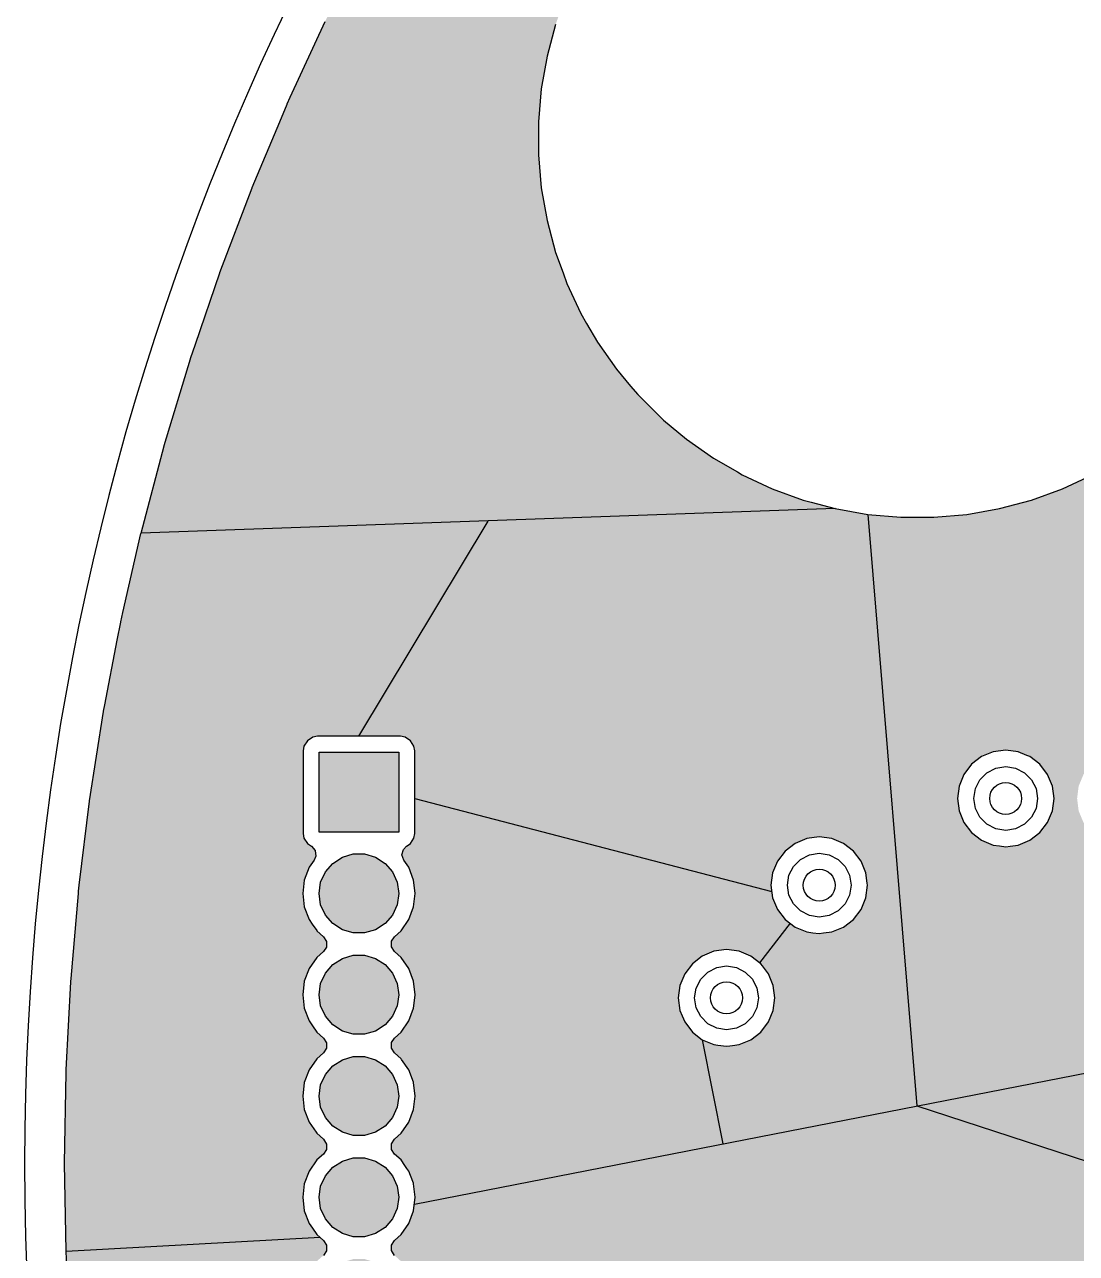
# Model space of a CAD drawing. Header units: millimetres. Extents: x -3894 to -3474, y -291 to 6.
# Drawn here: x -3669.73 to -3656.55, y -87.37 to -71.96 of the extents above; entities that cross this region are included whole.
import ezdxf

# ---------------------------------------------------------------- set-up
doc = ezdxf.new("R2010")
doc.units = ezdxf.units.MM
doc.layers.add('BLACK', color=7, linetype='Continuous')

msp = doc.modelspace()

# ---------------------------------------------------------------- hatches: boundary and pattern name
h = msp.add_hatch(color=256)
h.dxf.hatch_style = 1
h.paths.add_polyline_path([(-3650.034, -56.263), (-3650.038, -56.264), (-3651.06, -56.757), (-3651.064, -56.759), (-3652.069, -57.286), (-3652.073, -57.288), (-3653.059, -57.85), (-3653.063, -57.852), (-3654.029, -58.448), (-3654.032, -58.45), (-3654.219, -58.574), (-3654.977, -59.078), (-3654.981, -59.081), (-3655.904, -59.742), (-3655.907, -59.744), (-3656.806, -60.436), (-3656.81, -60.439), (-3657.685, -61.162), (-3657.688, -61.165), (-3658.266, -61.676), (-3658.537, -61.917), (-3658.541, -61.92), (-3659.364, -62.702), (-3659.367, -62.704), (-3660.162, -63.514), (-3660.165, -63.517), (-3660.529, -63.913), (-3660.932, -64.353), (-3660.935, -64.357), (-3661.625, -65.163), (-3661.673, -65.219), (-3661.676, -65.222), (-3662.383, -66.11), (-3662.386, -66.113), (-3662.795, -66.663), (-3663.062, -67.024), (-3663.065, -67.028), (-3663.71, -67.962), (-3663.712, -67.965), (-3663.839, -68.163), (-3663.951, -68.338), (-3664.165, -68.672), (-3664.324, -68.921), (-3664.326, -68.924), (-3664.905, -69.901), (-3664.907, -69.904), (-3665.452, -70.9), (-3665.454, -70.904), (-3665.964, -71.918), (-3665.966, -71.922), (-3666.402, -72.87), (-3666.44, -72.953), (-3666.442, -72.956), (-3666.535, -73.179), (-3666.881, -74.003), (-3666.882, -74.007), (-3667.285, -75.068), (-3667.286, -75.072), (-3667.591, -75.967), (-3667.652, -76.147), (-3667.653, -76.151), (-3667.982, -77.237), (-3667.983, -77.241), (-3668.273, -78.338), (-3659.571, -78.029), (-3659.873, -77.948), (-3659.971, -77.922), (-3660.361, -77.78), (-3660.737, -77.604), (-3660.798, -77.569), (-3661.096, -77.397), (-3661.436, -77.159), (-3661.724, -76.918), (-3661.754, -76.892), (-3662.047, -76.599), (-3662.137, -76.492), (-3662.314, -76.281), (-3662.552, -75.942), (-3662.687, -75.708), (-3662.759, -75.582), (-3662.935, -75.206), (-3662.983, -75.072), (-3663.076, -74.816), (-3663.076, -74.816), (-3663.184, -74.416), (-3663.256, -74.007), (-3663.256, -74.007), (-3663.292, -73.594), (-3663.292, -73.179), (-3663.256, -72.766), (-3663.256, -72.766), (-3663.184, -72.357), (-3663.076, -71.957), (-3662.935, -71.567), (-3662.759, -71.191), (-3662.552, -70.832), (-3662.314, -70.492), (-3662.047, -70.174), (-3661.754, -69.881), (-3661.436, -69.614), (-3661.096, -69.376), (-3660.737, -69.169), (-3660.361, -68.994), (-3659.971, -68.852), (-3659.571, -68.744), (-3659.162, -68.672), (-3659.162, -68.672), (-3658.749, -68.636), (-3658.749, -68.636), (-3658.334, -68.636), (-3658.334, -68.636), (-3657.921, -68.672), (-3657.512, -68.744), (-3657.512, -68.744), (-3657.512, -68.744), (-3657.47, -68.756), (-3657.112, -68.852), (-3656.722, -68.994), (-3656.346, -69.169), (-3656.231, -69.235), (-3655.987, -69.376), (-3655.647, -69.614), (-3655.329, -69.881), (-3655.247, -69.963), (-3655.036, -70.174), (-3654.769, -70.492), (-3654.531, -70.832), (-3654.353, -71.141), (-3654.324, -71.191), (-3654.274, -71.297), (-3644.625, -69.494)])
h = msp.add_hatch(color=256)
h.dxf.hatch_style = 1
h.paths.add_polyline_path([(-3655.329, -76.892), (-3655.647, -77.159), (-3655.987, -77.397), (-3656.346, -77.604), (-3656.722, -77.78), (-3657.112, -77.922), (-3657.512, -78.029), (-3657.921, -78.101), (-3658.334, -78.137), (-3658.749, -78.137), (-3659.162, -78.101), (-3658.548, -85.518), (-3652.249, -84.287), (-3650.832, -80.914)])
h.paths.add_polyline_path([(-3655.777, -81.078), (-3655.777, -81.078), (-3655.668, -81.124), (-3655.631, -81.139), (-3655.547, -81.203), (-3655.505, -81.235), (-3655.409, -81.361), (-3655.349, -81.507), (-3655.328, -81.663), (-3655.349, -81.82), (-3655.409, -81.966), (-3655.505, -82.092), (-3655.631, -82.188), (-3655.777, -82.248), (-3655.88, -82.262), (-3655.934, -82.269), (-3656.012, -82.259), (-3656.091, -82.248), (-3656.237, -82.188), (-3656.362, -82.092), (-3656.458, -81.966), (-3656.519, -81.82), (-3656.519, -81.82), (-3656.539, -81.663), (-3656.519, -81.507), (-3656.519, -81.507), (-3656.458, -81.361), (-3656.362, -81.235), (-3656.237, -81.139), (-3656.091, -81.078), (-3656.091, -81.078), (-3655.934, -81.058)], flags=16)
h.paths.add_polyline_path([(-3655.81, -81.283), (-3655.699, -81.34), (-3655.61, -81.428), (-3655.553, -81.54), (-3655.534, -81.663), (-3655.553, -81.787), (-3655.61, -81.898), (-3655.699, -81.987), (-3655.81, -82.044), (-3655.934, -82.063), (-3656.057, -82.044), (-3656.169, -81.987), (-3656.257, -81.898), (-3656.314, -81.787), (-3656.334, -81.663), (-3656.314, -81.54), (-3656.257, -81.428), (-3656.169, -81.34), (-3656.057, -81.283), (-3655.934, -81.263)], flags=0)
h.paths.add_polyline_path([(-3655.734, -81.663, -1), (-3656.134, -81.663, -1)], flags=0)
h.paths.add_polyline_path([(-3657.005, -81.235), (-3656.909, -81.361), (-3656.849, -81.507), (-3656.828, -81.663), (-3656.849, -81.82), (-3656.909, -81.966), (-3657.005, -82.092), (-3657.131, -82.188), (-3657.277, -82.248), (-3657.38, -82.262), (-3657.434, -82.269), (-3657.512, -82.259), (-3657.591, -82.248), (-3657.737, -82.188), (-3657.862, -82.092), (-3657.958, -81.966), (-3658.019, -81.82), (-3658.019, -81.82), (-3658.039, -81.663), (-3658.019, -81.507), (-3658.019, -81.507), (-3657.958, -81.361), (-3657.862, -81.235), (-3657.737, -81.139), (-3657.591, -81.078), (-3657.591, -81.078), (-3657.434, -81.058), (-3657.277, -81.078), (-3657.277, -81.078), (-3657.168, -81.124), (-3657.131, -81.139)], flags=16)
h.paths.add_polyline_path([(-3657.199, -81.34), (-3657.11, -81.428), (-3657.053, -81.54), (-3657.034, -81.663), (-3657.053, -81.787), (-3657.11, -81.898), (-3657.199, -81.987), (-3657.31, -82.044), (-3657.434, -82.063), (-3657.557, -82.044), (-3657.669, -81.987), (-3657.757, -81.898), (-3657.814, -81.787), (-3657.834, -81.663), (-3657.814, -81.54), (-3657.757, -81.428), (-3657.669, -81.34), (-3657.557, -81.283), (-3657.434, -81.263), (-3657.31, -81.283)], flags=0)
h.paths.add_polyline_path([(-3657.234, -81.663, -1), (-3657.634, -81.663, -1)], flags=0)
h.paths.add_polyline_path([(-3653.899, -82.226), (-3653.753, -82.166), (-3653.753, -82.166), (-3653.596, -82.145), (-3653.44, -82.166), (-3653.44, -82.166), (-3653.293, -82.226), (-3653.168, -82.323), (-3653.072, -82.448), (-3653.011, -82.594), (-3653.011, -82.594), (-3652.994, -82.727), (-3652.991, -82.751), (-3653.011, -82.908), (-3653.072, -83.054), (-3653.168, -83.179), (-3653.293, -83.275), (-3653.44, -83.336), (-3653.541, -83.349), (-3653.596, -83.357), (-3653.675, -83.346), (-3653.753, -83.336), (-3653.899, -83.275), (-3654.025, -83.179), (-3654.121, -83.054), (-3654.181, -82.908), (-3654.181, -82.908), (-3654.202, -82.751), (-3654.181, -82.594), (-3654.181, -82.594), (-3654.121, -82.448), (-3654.025, -82.323)], flags=16)
h.paths.add_polyline_path([(-3653.831, -82.427), (-3653.72, -82.37), (-3653.596, -82.351), (-3653.473, -82.37), (-3653.361, -82.427), (-3653.273, -82.516), (-3653.216, -82.627), (-3653.196, -82.751), (-3653.216, -82.874), (-3653.273, -82.986), (-3653.361, -83.074), (-3653.473, -83.131), (-3653.596, -83.151), (-3653.72, -83.131), (-3653.831, -83.074), (-3653.92, -82.986), (-3653.977, -82.874), (-3653.996, -82.751), (-3653.977, -82.627), (-3653.92, -82.516)], flags=0)
h.paths.add_polyline_path([(-3653.396, -82.751, -1), (-3653.796, -82.751, -1)], flags=0)
h = msp.add_hatch(color=256)
h.dxf.hatch_style = 1
h.paths.add_polyline_path([(-3659.162, -78.101), (-3659.571, -78.029), (-3663.922, -78.184), (-3665.542, -80.884), (-3665.022, -80.884), (-3665.022, -80.884), (-3664.964, -80.896), (-3664.964, -80.896), (-3664.897, -80.94), (-3664.853, -81.006), (-3664.841, -81.065), (-3664.841, -81.065), (-3664.841, -81.663), (-3660.367, -82.829), (-3660.377, -82.751), (-3660.356, -82.594), (-3660.356, -82.594), (-3660.296, -82.448), (-3660.2, -82.323), (-3660.074, -82.226), (-3659.928, -82.166), (-3659.928, -82.166), (-3659.771, -82.145), (-3659.615, -82.166), (-3659.615, -82.166), (-3659.468, -82.226), (-3659.343, -82.323), (-3659.247, -82.448), (-3659.186, -82.594), (-3659.186, -82.594), (-3659.169, -82.727), (-3659.166, -82.751), (-3659.186, -82.908), (-3659.247, -83.054), (-3659.343, -83.179), (-3659.468, -83.275), (-3659.615, -83.336), (-3659.716, -83.349), (-3659.771, -83.357), (-3659.85, -83.346), (-3659.928, -83.336), (-3660.074, -83.275), (-3660.137, -83.227), (-3660.519, -83.725), (-3660.505, -83.735), (-3660.484, -83.763), (-3660.409, -83.861), (-3660.349, -84.007), (-3660.328, -84.163), (-3660.349, -84.32), (-3660.409, -84.466), (-3660.505, -84.592), (-3660.631, -84.688), (-3660.777, -84.748), (-3660.86, -84.759), (-3660.891, -84.763), (-3660.934, -84.769), (-3661.041, -84.755), (-3661.091, -84.748), (-3661.237, -84.688), (-3660.981, -85.993), (-3658.548, -85.518)])
h = msp.add_hatch(color=256)
h.dxf.hatch_style = 1
h.paths.add_polyline_path([(-3663.922, -78.184), (-3668.273, -78.338), (-3668.274, -78.342), (-3668.5, -79.33), (-3668.527, -79.449), (-3668.528, -79.453), (-3668.571, -79.679), (-3668.727, -80.489), (-3668.742, -80.568), (-3668.743, -80.572), (-3668.918, -81.693), (-3668.919, -81.697), (-3669.047, -82.751), (-3669.056, -82.824), (-3669.056, -82.828), (-3669.058, -82.854), (-3669.151, -83.92), (-3669.154, -83.959), (-3669.154, -83.963), (-3669.211, -85.066), (-3669.213, -85.097), (-3669.213, -85.101), (-3669.233, -86.236), (-3669.233, -86.24), (-3669.214, -87.344), (-3666.028, -87.169), (-3666.07, -87.132), (-3666.124, -87.053), (-3666.167, -86.992), (-3666.227, -86.833), (-3666.247, -86.664), (-3666.227, -86.496), (-3666.167, -86.336), (-3666.07, -86.196), (-3665.986, -86.122), (-3665.95, -86.066), (-3665.949, -85.996), (-3665.986, -85.937), (-3666.07, -85.862), (-3666.08, -85.848), (-3666.138, -85.763), (-3666.167, -85.722), (-3666.227, -85.563), (-3666.247, -85.394), (-3666.227, -85.226), (-3666.167, -85.066), (-3666.07, -84.926), (-3665.986, -84.852), (-3665.95, -84.796), (-3665.949, -84.726), (-3665.986, -84.667), (-3666.07, -84.592), (-3666.123, -84.515), (-3666.167, -84.452), (-3666.227, -84.293), (-3666.247, -84.124), (-3666.227, -83.956), (-3666.167, -83.796), (-3666.07, -83.656), (-3665.986, -83.582), (-3665.95, -83.526), (-3665.949, -83.456), (-3665.986, -83.397), (-3666.07, -83.322), (-3666.128, -83.239), (-3666.167, -83.182), (-3666.227, -83.023), (-3666.247, -82.854), (-3666.227, -82.686), (-3666.167, -82.526), (-3666.104, -82.435), (-3666.083, -82.385), (-3666.092, -82.316), (-3666.137, -82.262), (-3666.186, -82.229), (-3666.231, -82.163), (-3666.242, -82.104), (-3666.242, -81.065), (-3666.231, -81.006), (-3666.186, -80.94), (-3666.12, -80.896), (-3666.062, -80.884), (-3666.062, -80.884), (-3665.542, -80.884)])
h = msp.add_hatch(color=256)
h.dxf.hatch_style = 1
h.paths.add_polyline_path([(-3665.042, -81.084), (-3666.042, -81.084), (-3666.042, -82.084), (-3665.042, -82.084)])
h.paths.add_polyline_path([(-3665.121, -82.584), (-3665.214, -82.477), (-3665.334, -82.4), (-3665.471, -82.359), (-3665.613, -82.359), (-3665.749, -82.4), (-3665.869, -82.477), (-3665.962, -82.584), (-3666.022, -82.714), (-3666.042, -82.854), (-3666.022, -82.995), (-3665.962, -83.125), (-3665.869, -83.232), (-3665.749, -83.309), (-3665.613, -83.349), (-3665.471, -83.349), (-3665.334, -83.309), (-3665.214, -83.232), (-3665.121, -83.125), (-3665.062, -82.995), (-3665.042, -82.854), (-3665.062, -82.714)])
h.paths.add_polyline_path([(-3665.062, -84.265), (-3665.042, -84.124), (-3665.062, -83.984), (-3665.121, -83.854), (-3665.214, -83.747), (-3665.334, -83.67), (-3665.471, -83.629), (-3665.613, -83.629), (-3665.749, -83.67), (-3665.869, -83.747), (-3665.962, -83.854), (-3666.022, -83.984), (-3666.042, -84.124), (-3666.022, -84.265), (-3665.962, -84.395), (-3665.869, -84.502), (-3665.749, -84.579), (-3665.613, -84.619), (-3665.471, -84.619), (-3665.334, -84.579), (-3665.214, -84.502), (-3665.121, -84.395)])
h.paths.add_polyline_path([(-3665.062, -85.254), (-3665.121, -85.124), (-3665.214, -85.017), (-3665.334, -84.94), (-3665.471, -84.899), (-3665.613, -84.899), (-3665.749, -84.94), (-3665.869, -85.017), (-3665.962, -85.124), (-3666.022, -85.254), (-3666.042, -85.394), (-3666.022, -85.535), (-3665.962, -85.665), (-3665.869, -85.772), (-3665.749, -85.849), (-3665.613, -85.889), (-3665.471, -85.889), (-3665.334, -85.849), (-3665.214, -85.772), (-3665.121, -85.665), (-3665.062, -85.535), (-3665.042, -85.394)])
h.paths.add_polyline_path([(-3665.042, -86.664), (-3665.062, -86.524), (-3665.121, -86.394), (-3665.214, -86.287), (-3665.334, -86.21), (-3665.471, -86.169), (-3665.613, -86.169), (-3665.749, -86.21), (-3665.869, -86.287), (-3665.962, -86.394), (-3666.022, -86.524), (-3666.042, -86.664), (-3666.022, -86.805), (-3665.962, -86.935), (-3665.869, -87.042), (-3665.749, -87.119), (-3665.613, -87.159), (-3665.471, -87.159), (-3665.334, -87.119), (-3665.214, -87.042), (-3665.121, -86.935), (-3665.062, -86.805)])
h.paths.add_polyline_path([(-3665.121, -87.664), (-3665.214, -87.557), (-3665.334, -87.48), (-3665.471, -87.439), (-3665.613, -87.439), (-3665.749, -87.48), (-3665.869, -87.557), (-3665.962, -87.664), (-3666.022, -87.794), (-3666.042, -87.934), (-3666.022, -88.075), (-3665.962, -88.205), (-3665.869, -88.312), (-3665.749, -88.389), (-3665.613, -88.429), (-3665.471, -88.429), (-3665.334, -88.389), (-3665.214, -88.312), (-3665.121, -88.205), (-3665.062, -88.075), (-3665.042, -87.934), (-3665.062, -87.794)])
h.paths.add_polyline_path([(-3665.062, -89.064), (-3665.121, -88.934), (-3665.214, -88.827), (-3665.334, -88.75), (-3665.471, -88.709), (-3665.613, -88.709), (-3665.749, -88.75), (-3665.869, -88.827), (-3665.962, -88.934), (-3666.022, -89.064), (-3666.042, -89.204), (-3666.022, -89.345), (-3665.962, -89.475), (-3665.869, -89.582), (-3665.749, -89.659), (-3665.613, -89.699), (-3665.471, -89.699), (-3665.334, -89.659), (-3665.214, -89.582), (-3665.121, -89.475), (-3665.062, -89.345), (-3665.042, -89.204)])
h.paths.add_polyline_path([(-3665.121, -90.204), (-3665.214, -90.097), (-3665.334, -90.02), (-3665.471, -89.979), (-3665.613, -89.979), (-3665.749, -90.02), (-3665.869, -90.097), (-3665.962, -90.204), (-3666.022, -90.334), (-3666.042, -90.474), (-3666.022, -90.615), (-3665.962, -90.745), (-3665.869, -90.852), (-3665.749, -90.929), (-3665.613, -90.969), (-3665.471, -90.969), (-3665.334, -90.929), (-3665.214, -90.852), (-3665.121, -90.745), (-3665.062, -90.615), (-3665.042, -90.474), (-3665.062, -90.334)])
h.paths.add_polyline_path([(-3665.062, -91.604), (-3665.121, -91.474), (-3665.214, -91.367), (-3665.334, -91.29), (-3665.471, -91.249), (-3665.613, -91.249), (-3665.749, -91.29), (-3665.869, -91.367), (-3665.962, -91.474), (-3666.022, -91.604), (-3666.042, -91.744), (-3666.022, -91.885), (-3665.962, -92.015), (-3665.869, -92.122), (-3665.749, -92.199), (-3665.613, -92.239), (-3665.471, -92.239), (-3665.334, -92.199), (-3665.214, -92.122), (-3665.121, -92.015), (-3665.062, -91.885), (-3665.042, -91.744)])
h.paths.add_polyline_path([(-3665.214, -92.637), (-3665.334, -92.56), (-3665.471, -92.519), (-3665.613, -92.519), (-3665.749, -92.56), (-3665.869, -92.637), (-3665.962, -92.744), (-3666.022, -92.874), (-3666.042, -93.014), (-3666.022, -93.155), (-3665.962, -93.285), (-3665.869, -93.392), (-3665.749, -93.469), (-3665.613, -93.509), (-3665.471, -93.509), (-3665.334, -93.469), (-3665.214, -93.392), (-3665.121, -93.285), (-3665.062, -93.155), (-3665.042, -93.014), (-3665.062, -92.874), (-3665.121, -92.744)])
h = msp.add_hatch(color=256)
h.dxf.hatch_style = 1
h.paths.add_polyline_path([(-3660.934, -83.558), (-3660.777, -83.578), (-3660.777, -83.578), (-3660.631, -83.639), (-3660.519, -83.725), (-3660.137, -83.227), (-3660.2, -83.179), (-3660.296, -83.054), (-3660.356, -82.908), (-3660.356, -82.908), (-3660.367, -82.829), (-3664.841, -81.663), (-3664.841, -82.104), (-3664.841, -82.104), (-3664.853, -82.163), (-3664.897, -82.229), (-3664.926, -82.248), (-3664.947, -82.262), (-3664.984, -82.301), (-3665.002, -82.369), (-3664.98, -82.435), (-3664.917, -82.526), (-3664.857, -82.686), (-3664.849, -82.751), (-3664.836, -82.854), (-3664.857, -83.023), (-3664.917, -83.182), (-3665.014, -83.322), (-3665.097, -83.397), (-3665.134, -83.453), (-3665.135, -83.523), (-3665.097, -83.582), (-3665.014, -83.656), (-3664.917, -83.796), (-3664.857, -83.956), (-3664.836, -84.124), (-3664.841, -84.163), (-3664.857, -84.293), (-3664.917, -84.452), (-3665.014, -84.592), (-3665.097, -84.667), (-3665.134, -84.723), (-3665.135, -84.793), (-3665.097, -84.852), (-3665.014, -84.926), (-3665.007, -84.936), (-3664.917, -85.066), (-3664.859, -85.219), (-3664.857, -85.226), (-3664.836, -85.394), (-3664.857, -85.563), (-3664.917, -85.722), (-3665.014, -85.862), (-3665.097, -85.937), (-3665.134, -85.993), (-3665.135, -86.063), (-3665.097, -86.122), (-3665.014, -86.196), (-3664.967, -86.264), (-3664.94, -86.304), (-3664.917, -86.336), (-3664.896, -86.392), (-3664.859, -86.489), (-3664.857, -86.496), (-3664.836, -86.664), (-3664.846, -86.749), (-3660.981, -85.993), (-3661.237, -84.688), (-3661.362, -84.592), (-3661.458, -84.466), (-3661.491, -84.387), (-3661.519, -84.32), (-3661.519, -84.32), (-3661.539, -84.163), (-3661.519, -84.007), (-3661.519, -84.007), (-3661.458, -83.861), (-3661.362, -83.735), (-3661.237, -83.639), (-3661.091, -83.578), (-3661.091, -83.578)])
h = msp.add_hatch(color=256)
h.dxf.hatch_style = 1
h.paths.add_polyline_path([(-3649.512, -87.335), (-3649.387, -87.239), (-3649.241, -87.178), (-3649.241, -87.178), (-3649.084, -87.158), (-3648.927, -87.178), (-3648.927, -87.178), (-3648.859, -87.207), (-3648.781, -87.239), (-3648.655, -87.335), (-3648.559, -87.461), (-3648.499, -87.607), (-3648.494, -87.639), (-3648.484, -87.721), (-3648.472, -87.76), (-3648.424, -87.811), (-3648.356, -87.828), (-3648.29, -87.806), (-3648.246, -87.752), (-3648.208, -87.661), (-3648.112, -87.535), (-3647.987, -87.439), (-3647.841, -87.378), (-3647.841, -87.378), (-3647.684, -87.358), (-3647.527, -87.378), (-3647.52, -87.38), (-3647.484, -87.384), (-3647.417, -87.362), (-3647.373, -87.308), (-3647.316, -87.169), (-3647.22, -87.043), (-3647.094, -86.947), (-3646.948, -86.887), (-3646.948, -86.887), (-3646.791, -86.866), (-3646.635, -86.887), (-3646.582, -86.908), (-3646.574, -86.911), (-3646.504, -86.914), (-3646.444, -86.878), (-3646.413, -86.816), (-3646.42, -86.746), (-3646.422, -86.743), (-3646.442, -86.694), (-3646.442, -86.694), (-3646.442, -86.694), (-3646.462, -86.537), (-3646.442, -86.381), (-3646.407, -86.296), (-3646.402, -86.282), (-3646.403, -86.212), (-3646.441, -86.154), (-3646.505, -86.125), (-3646.649, -86.106), (-3646.795, -86.046), (-3646.92, -85.95), (-3646.943, -85.92), (-3646.974, -85.892), (-3647.041, -85.872), (-3651.172, -85.872), (-3651.261, -85.848), (-3651.28, -85.837), (-3651.341, -85.802), (-3651.743, -85.4), (-3651.778, -85.375), (-3651.847, -85.364), (-3651.884, -85.369), (-3652.041, -85.348), (-3652.187, -85.288), (-3652.312, -85.192), (-3652.408, -85.066), (-3652.469, -84.92), (-3652.469, -84.92), (-3652.489, -84.763), (-3652.469, -84.607), (-3652.469, -84.607), (-3652.408, -84.461), (-3652.312, -84.335), (-3652.249, -84.287), (-3658.548, -85.518), (-3653.349, -87.215), (-3653.338, -87.137), (-3653.338, -87.137), (-3653.278, -86.991), (-3653.182, -86.865), (-3653.056, -86.769), (-3652.91, -86.709), (-3652.91, -86.709), (-3652.753, -86.688), (-3652.597, -86.709), (-3652.597, -86.709), (-3652.451, -86.769), (-3652.325, -86.865), (-3652.229, -86.991), (-3652.168, -87.137), (-3652.151, -87.266), (-3652.148, -87.294), (-3652.168, -87.45), (-3652.229, -87.597), (-3652.325, -87.722), (-3652.451, -87.818), (-3652.597, -87.879), (-3652.694, -87.892), (-3652.753, -87.899), (-3652.832, -87.889), (-3652.91, -87.879), (-3653.056, -87.818), (-3653.182, -87.722), (-3653.278, -87.597), (-3653.303, -87.537), (-3653.338, -87.45), (-3653.338, -87.45), (-3653.359, -87.294), (-3653.349, -87.215), (-3655.959, -92.133), (-3647.894, -89.922), (-3647.872, -89.757), (-3647.873, -89.757), (-3647.865, -89.716), (-3647.887, -89.65), (-3647.942, -89.606), (-3648.053, -89.56), (-3648.179, -89.464), (-3648.275, -89.338), (-3648.28, -89.325), (-3648.335, -89.192), (-3648.335, -89.192), (-3648.356, -89.035), (-3648.335, -88.879), (-3648.335, -88.879), (-3648.275, -88.733), (-3648.225, -88.667), (-3648.179, -88.607), (-3648.131, -88.571), (-3648.097, -88.53), (-3648.083, -88.462), (-3648.108, -88.397), (-3648.208, -88.266), (-3648.269, -88.12), (-3648.269, -88.12), (-3648.271, -88.103), (-3648.277, -88.061), (-3648.284, -88.006), (-3648.296, -87.967), (-3648.343, -87.916), (-3648.411, -87.898), (-3648.477, -87.92), (-3648.521, -87.975), (-3648.559, -88.066), (-3648.655, -88.192), (-3648.781, -88.288), (-3648.927, -88.348), (-3649.007, -88.359), (-3649.084, -88.369), (-3649.162, -88.359), (-3649.241, -88.348), (-3649.387, -88.288), (-3649.512, -88.192), (-3649.608, -88.066), (-3649.633, -88.007), (-3649.669, -87.92), (-3649.669, -87.92), (-3649.689, -87.763), (-3649.669, -87.607), (-3649.669, -87.607), (-3649.608, -87.461)])
h = msp.add_hatch(color=256)
h.dxf.hatch_style = 1
h.paths.add_polyline_path([(-3653.349, -87.215), (-3658.548, -85.518), (-3664.846, -86.749), (-3664.857, -86.833), (-3664.917, -86.992), (-3665.014, -87.132), (-3665.097, -87.207), (-3665.134, -87.263), (-3665.134, -87.294), (-3665.135, -87.333), (-3665.097, -87.392), (-3665.014, -87.466), (-3664.974, -87.524), (-3664.924, -87.597), (-3664.917, -87.606), (-3664.908, -87.63), (-3664.859, -87.759), (-3664.857, -87.766), (-3664.836, -87.934), (-3664.857, -88.103), (-3664.879, -88.163), (-3664.917, -88.262), (-3665.014, -88.402), (-3665.097, -88.477), (-3665.134, -88.533), (-3665.135, -88.603), (-3665.097, -88.662), (-3665.014, -88.736), (-3664.917, -88.876), (-3664.857, -89.036), (-3664.853, -89.063), (-3664.836, -89.204), (-3664.857, -89.373), (-3664.917, -89.532), (-3665.014, -89.672), (-3665.097, -89.747), (-3665.134, -89.803), (-3665.135, -89.873), (-3665.097, -89.932), (-3665.014, -90.006), (-3664.917, -90.146), (-3664.857, -90.306), (-3664.836, -90.474), (-3664.857, -90.643), (-3664.917, -90.802), (-3665.014, -90.942), (-3665.097, -91.017), (-3665.134, -91.073), (-3665.135, -91.143), (-3665.097, -91.202), (-3665.014, -91.276), (-3664.917, -91.416), (-3664.857, -91.576), (-3664.836, -91.744), (-3664.857, -91.913), (-3664.917, -92.072), (-3665.014, -92.212), (-3665.097, -92.287), (-3665.134, -92.343), (-3665.135, -92.413), (-3665.097, -92.472), (-3665.014, -92.546), (-3664.954, -92.633), (-3664.917, -92.686), (-3664.889, -92.76), (-3664.866, -92.82), (-3664.857, -92.846), (-3664.836, -93.014), (-3664.857, -93.183), (-3664.917, -93.342), (-3665.014, -93.482), (-3665.141, -93.595), (-3665.212, -93.632), (-3665.292, -93.674), (-3665.457, -93.715), (-3665.627, -93.715), (-3665.792, -93.674), (-3665.943, -93.595), (-3666.004, -93.541), (-3666.07, -93.482), (-3666.104, -93.433), (-3666.167, -93.342), (-3666.227, -93.183), (-3666.247, -93.014), (-3666.227, -92.846), (-3666.167, -92.686), (-3666.07, -92.546), (-3665.986, -92.472), (-3665.95, -92.416), (-3665.949, -92.346), (-3665.986, -92.287), (-3666.07, -92.212), (-3666.167, -92.072), (-3666.227, -91.913), (-3666.247, -91.744), (-3666.227, -91.576), (-3666.167, -91.416), (-3666.07, -91.276), (-3665.986, -91.202), (-3665.95, -91.146), (-3665.949, -91.076), (-3665.986, -91.017), (-3666.07, -90.942), (-3666.167, -90.802), (-3666.227, -90.643), (-3666.247, -90.474), (-3666.227, -90.306), (-3666.167, -90.146), (-3666.07, -90.006), (-3665.986, -89.932), (-3665.95, -89.876), (-3665.949, -89.806), (-3665.986, -89.747), (-3666.07, -89.672), (-3666.085, -89.65), (-3666.157, -89.547), (-3666.167, -89.532), (-3666.227, -89.373), (-3666.247, -89.204), (-3666.227, -89.036), (-3666.167, -88.876), (-3666.07, -88.736), (-3665.986, -88.662), (-3665.95, -88.606), (-3665.949, -88.536), (-3665.986, -88.477), (-3666.07, -88.402), (-3666.133, -88.311), (-3666.167, -88.262), (-3666.227, -88.103), (-3666.247, -87.934), (-3666.227, -87.766), (-3666.167, -87.606), (-3666.07, -87.466), (-3665.986, -87.392), (-3665.95, -87.336), (-3665.949, -87.266), (-3665.986, -87.207), (-3666.028, -87.169), (-3669.214, -87.344), (-3669.159, -88.442), (-3669.159, -88.446), (-3669.067, -89.543), (-3669.066, -89.547), (-3668.938, -90.639), (-3668.937, -90.643), (-3668.776, -91.705), (-3668.772, -91.731), (-3668.772, -91.735), (-3668.585, -92.739), (-3668.57, -92.816), (-3668.57, -92.82), (-3668.337, -93.871), (-3668.332, -93.894), (-3668.331, -93.898), (-3668.263, -94.163), (-3668.062, -94.949), (-3668.058, -94.964), (-3668.057, -94.968), (-3667.761, -95.98), (-3667.748, -96.024), (-3667.747, -96.028), (-3667.694, -96.189), (-3667.403, -97.072), (-3667.402, -97.076), (-3667.203, -97.62), (-3667.126, -97.828), (-3667.023, -98.109), (-3667.022, -98.113), (-3666.9, -98.413), (-3666.608, -99.136), (-3658.57, -97.051)])
h.paths.add_polyline_path([(-3659.154, -88.32), (-3659.154, -88.32), (-3659.174, -88.163), (-3659.154, -88.007), (-3659.154, -88.007), (-3659.093, -87.861), (-3658.997, -87.735), (-3658.872, -87.639), (-3658.726, -87.578), (-3658.726, -87.578), (-3658.569, -87.558), (-3658.412, -87.578), (-3658.412, -87.578), (-3658.286, -87.63), (-3658.266, -87.639), (-3658.14, -87.735), (-3658.044, -87.861), (-3657.984, -88.007), (-3657.969, -88.12), (-3657.963, -88.163), (-3657.984, -88.32), (-3658.044, -88.466), (-3658.14, -88.592), (-3658.266, -88.688), (-3658.412, -88.748), (-3658.504, -88.761), (-3658.569, -88.769), (-3658.673, -88.755), (-3658.726, -88.748), (-3658.872, -88.688), (-3658.997, -88.592), (-3659.093, -88.466)], flags=16)
h.paths.add_polyline_path([(-3658.949, -88.287), (-3658.969, -88.163), (-3658.949, -88.04), (-3658.892, -87.928), (-3658.804, -87.84), (-3658.692, -87.783), (-3658.569, -87.763), (-3658.445, -87.783), (-3658.334, -87.84), (-3658.245, -87.928), (-3658.188, -88.04), (-3658.169, -88.163), (-3658.188, -88.287), (-3658.245, -88.398), (-3658.334, -88.487), (-3658.445, -88.544), (-3658.569, -88.563), (-3658.692, -88.544), (-3658.804, -88.487), (-3658.892, -88.398)], flags=0)
h.paths.add_polyline_path([(-3658.769, -88.163, -1), (-3658.369, -88.163, -1)], flags=0)
h.paths.add_polyline_path([(-3659.639, -93.163, -1), (-3660.039, -93.163, -1)], flags=16)
h.paths.add_polyline_path([(-3657.569, -88.907), (-3657.569, -88.907), (-3657.508, -88.761), (-3657.412, -88.635), (-3657.287, -88.539), (-3657.141, -88.478), (-3657.141, -88.478), (-3656.984, -88.458), (-3656.827, -88.478), (-3656.827, -88.478), (-3656.736, -88.516), (-3656.681, -88.539), (-3656.555, -88.635), (-3656.459, -88.761), (-3656.409, -88.881), (-3656.406, -88.889), (-3656.358, -88.94), (-3656.29, -88.958), (-3656.224, -88.935), (-3656.18, -88.881), (-3656.146, -88.798), (-3656.05, -88.673), (-3655.924, -88.576), (-3655.778, -88.516), (-3655.778, -88.516), (-3655.621, -88.495), (-3655.465, -88.516), (-3655.465, -88.516), (-3655.335, -88.569), (-3655.318, -88.576), (-3655.193, -88.673), (-3655.097, -88.798), (-3655.036, -88.944), (-3655.024, -89.035), (-3655.016, -89.101), (-3655.036, -89.258), (-3655.097, -89.404), (-3655.193, -89.529), (-3655.318, -89.625), (-3655.465, -89.686), (-3655.569, -89.7), (-3655.621, -89.707), (-3655.7, -89.696), (-3655.778, -89.686), (-3655.924, -89.625), (-3656.05, -89.529), (-3656.146, -89.404), (-3656.173, -89.338), (-3656.196, -89.283), (-3656.199, -89.275), (-3656.247, -89.224), (-3656.315, -89.207), (-3656.381, -89.229), (-3656.425, -89.283), (-3656.459, -89.366), (-3656.555, -89.492), (-3656.681, -89.588), (-3656.827, -89.648), (-3656.932, -89.662), (-3656.984, -89.669), (-3657.062, -89.659), (-3657.141, -89.648), (-3657.287, -89.588), (-3657.412, -89.492), (-3657.508, -89.366), (-3657.52, -89.337), (-3657.569, -89.22), (-3657.569, -89.22), (-3657.589, -89.063)], flags=16)
h.paths.add_polyline_path([(-3659.737, -93.639), (-3659.591, -93.578), (-3659.591, -93.578), (-3659.434, -93.558), (-3659.277, -93.578), (-3659.277, -93.578), (-3659.236, -93.595), (-3659.131, -93.639), (-3659.117, -93.649), (-3659.005, -93.735), (-3658.909, -93.861), (-3658.849, -94.007), (-3658.828, -94.163), (-3658.829, -94.173), (-3658.849, -94.32), (-3658.887, -94.411), (-3658.909, -94.466), (-3659.005, -94.592), (-3659.131, -94.688), (-3659.277, -94.748), (-3659.382, -94.762), (-3659.434, -94.769), (-3659.512, -94.759), (-3659.591, -94.748), (-3659.737, -94.688), (-3659.862, -94.592), (-3659.958, -94.466), (-3660.019, -94.32), (-3660.019, -94.32), (-3660.039, -94.163), (-3660.019, -94.007), (-3660.019, -94.007), (-3659.958, -93.861), (-3659.862, -93.735)], flags=16)
h.paths.add_polyline_path([(-3657.384, -89.063), (-3657.364, -88.94), (-3657.307, -88.828), (-3657.219, -88.74), (-3657.107, -88.683), (-3656.984, -88.663), (-3656.86, -88.683), (-3656.749, -88.74), (-3656.66, -88.828), (-3656.603, -88.94), (-3656.584, -89.063), (-3656.603, -89.187), (-3656.66, -89.298), (-3656.749, -89.387), (-3656.86, -89.444), (-3656.984, -89.463), (-3657.107, -89.444), (-3657.219, -89.387), (-3657.307, -89.298), (-3657.364, -89.187)], flags=0)
h.paths.add_polyline_path([(-3659.669, -93.84), (-3659.557, -93.783), (-3659.434, -93.763), (-3659.31, -93.783), (-3659.199, -93.84), (-3659.11, -93.928), (-3659.053, -94.04), (-3659.034, -94.163), (-3659.053, -94.287), (-3659.11, -94.398), (-3659.199, -94.487), (-3659.31, -94.544), (-3659.434, -94.563), (-3659.557, -94.544), (-3659.669, -94.487), (-3659.757, -94.398), (-3659.814, -94.287), (-3659.834, -94.163), (-3659.814, -94.04), (-3659.757, -93.928)], flags=0)
h.paths.add_polyline_path([(-3657.184, -89.063, -1), (-3656.784, -89.063, -1)], flags=0)
h.paths.add_polyline_path([(-3659.234, -94.163, -1), (-3659.634, -94.163, -1)], flags=0)
h.paths.add_polyline_path([(-3656.021, -89.101), (-3656.002, -88.977), (-3655.945, -88.866), (-3655.856, -88.777), (-3655.745, -88.72), (-3655.621, -88.701), (-3655.498, -88.72), (-3655.386, -88.777), (-3655.298, -88.866), (-3655.241, -88.977), (-3655.221, -89.101), (-3655.241, -89.224), (-3655.298, -89.336), (-3655.386, -89.424), (-3655.498, -89.481), (-3655.621, -89.501), (-3655.745, -89.481), (-3655.856, -89.424), (-3655.945, -89.336), (-3656.002, -89.224)], flags=0)
h.paths.add_polyline_path([(-3655.821, -89.101, -1), (-3655.421, -89.101, -1)], flags=0)

# ---------------------------------------------------------------- linework, layer by layer
for p, q in [((-3659.571, -78.029), (-3668.273, -78.338)), ((-3659.162, -78.101), (-3658.548, -85.518)), ((-3665.542, -80.884), (-3663.922, -78.184)), ((-3664.841, -81.663), (-3660.367, -82.829)), ((-3660.137, -83.227), (-3660.519, -83.725)), ((-3664.846, -86.749), (-3652.249, -84.287)), ((-3661.237, -84.688), (-3660.981, -85.993)), ((-3658.548, -85.518), (-3653.349, -87.215)), ((-3666.028, -87.169), (-3669.214, -87.344))]:
    msp.add_line(p, q)
at = {"layer": 'BLACK', "linetype": 'Continuous'}
for p, q in [((-3666.402, -72.87), (-3665.966, -71.922)), ((-3663.076, -71.957), (-3663.184, -72.357)), ((-3663.184, -72.357), (-3663.256, -72.766)), ((-3663.184, -72.357), (-3663.184, -72.357)), ((-3666.44, -72.953), (-3666.402, -72.87)), ((-3663.256, -72.766), (-3663.292, -73.179)), ((-3663.256, -72.766), (-3663.256, -72.766)), ((-3666.535, -73.179), (-3666.442, -72.956)), ((-3666.442, -72.956), (-3666.44, -72.953)), ((-3666.881, -74.003), (-3666.535, -73.179)), ((-3663.292, -73.179), (-3663.292, -73.594)), ((-3663.292, -73.594), (-3663.256, -74.007)), ((-3667.285, -75.068), (-3666.882, -74.007)), ((-3666.882, -74.007), (-3666.881, -74.003)), ((-3663.256, -74.007), (-3663.256, -74.007)), ((-3663.256, -74.007), (-3663.184, -74.416)), ((-3663.184, -74.416), (-3663.184, -74.416)), ((-3663.184, -74.416), (-3663.076, -74.816)), ((-3663.076, -74.816), (-3663.076, -74.816)), ((-3663.076, -74.816), (-3663.076, -74.816)), ((-3663.076, -74.816), (-3662.983, -75.072)), ((-3667.591, -75.967), (-3667.286, -75.072)), ((-3667.286, -75.072), (-3667.285, -75.068)), ((-3662.983, -75.072), (-3662.935, -75.206)), ((-3662.935, -75.206), (-3662.759, -75.582)), ((-3662.759, -75.582), (-3662.759, -75.582)), ((-3662.759, -75.582), (-3662.687, -75.708)), ((-3662.687, -75.708), (-3662.552, -75.942)), ((-3662.552, -75.942), (-3662.552, -75.942)), ((-3662.552, -75.942), (-3662.552, -75.942)), ((-3662.552, -75.942), (-3662.314, -76.281)), ((-3667.652, -76.147), (-3667.591, -75.967)), ((-3667.982, -77.237), (-3667.653, -76.151)), ((-3667.653, -76.151), (-3667.652, -76.147)), ((-3662.314, -76.281), (-3662.137, -76.492)), ((-3662.137, -76.492), (-3662.047, -76.599)), ((-3662.047, -76.599), (-3661.754, -76.892)), ((-3661.754, -76.892), (-3661.724, -76.918)), ((-3661.724, -76.918), (-3661.436, -77.159)), ((-3661.436, -77.159), (-3661.096, -77.397)), ((-3668.273, -78.338), (-3667.983, -77.241)), ((-3667.983, -77.241), (-3667.982, -77.237)), ((-3661.096, -77.397), (-3661.096, -77.397)), ((-3661.096, -77.397), (-3661.096, -77.397)), ((-3661.096, -77.397), (-3660.798, -77.569)), ((-3660.798, -77.569), (-3660.737, -77.604)), ((-3660.737, -77.604), (-3660.737, -77.604)), ((-3660.737, -77.604), (-3660.361, -77.78)), ((-3656.722, -77.78), (-3656.346, -77.604)), ((-3660.361, -77.78), (-3660.361, -77.78)), ((-3660.361, -77.78), (-3660.361, -77.78)), ((-3660.361, -77.78), (-3659.971, -77.922)), ((-3657.112, -77.922), (-3656.722, -77.78)), ((-3656.722, -77.78), (-3656.722, -77.78)), ((-3659.971, -77.922), (-3659.971, -77.922)), ((-3659.971, -77.922), (-3659.971, -77.922)), ((-3659.971, -77.922), (-3659.873, -77.948)), ((-3659.873, -77.948), (-3659.571, -78.029)), ((-3657.512, -78.029), (-3657.112, -77.922)), ((-3659.571, -78.029), (-3659.162, -78.101)), ((-3659.162, -78.101), (-3658.749, -78.137)), ((-3658.334, -78.137), (-3657.921, -78.101)), ((-3657.921, -78.101), (-3657.512, -78.029)), ((-3658.749, -78.137), (-3658.749, -78.137)), ((-3658.749, -78.137), (-3658.749, -78.137)), ((-3658.749, -78.137), (-3658.334, -78.137)), ((-3658.334, -78.137), (-3658.334, -78.137)), ((-3668.5, -79.33), (-3668.274, -78.342)), ((-3668.274, -78.342), (-3668.273, -78.338)), ((-3668.527, -79.449), (-3668.5, -79.33)), ((-3668.571, -79.679), (-3668.528, -79.453)), ((-3668.528, -79.453), (-3668.527, -79.449)), ((-3668.727, -80.489), (-3668.571, -79.679)), ((-3668.918, -81.693), (-3668.743, -80.572)), ((-3668.743, -80.572), (-3668.742, -80.568)), ((-3668.742, -80.568), (-3668.727, -80.489)), ((-3666.12, -80.896), (-3666.186, -80.94)), ((-3666.062, -80.884), (-3666.12, -80.896)), ((-3666.12, -80.896), (-3666.12, -80.896)), ((-3665.022, -80.884), (-3666.062, -80.884)), ((-3666.062, -80.884), (-3666.062, -80.884)), ((-3664.964, -80.896), (-3665.022, -80.884)), ((-3665.022, -80.884), (-3665.022, -80.884)), ((-3664.897, -80.94), (-3664.964, -80.896)), ((-3664.964, -80.896), (-3664.964, -80.896)), ((-3666.231, -81.006), (-3666.242, -81.065)), ((-3666.186, -80.94), (-3666.231, -81.006)), ((-3666.231, -81.006), (-3666.231, -81.006)), ((-3664.853, -81.006), (-3664.897, -80.94)), ((-3664.841, -81.065), (-3664.853, -81.006)), ((-3664.853, -81.006), (-3664.853, -81.006)), ((-3666.242, -81.065), (-3666.242, -82.104)), ((-3666.042, -82.084), (-3666.042, -81.084)), ((-3666.042, -81.084), (-3665.042, -81.084)), ((-3665.042, -81.084), (-3665.042, -82.084)), ((-3664.841, -81.663), (-3664.841, -81.065)), ((-3664.841, -81.065), (-3664.841, -81.065)), ((-3657.737, -81.139), (-3657.862, -81.235)), ((-3657.591, -81.078), (-3657.737, -81.139)), ((-3657.434, -81.058), (-3657.591, -81.078)), ((-3657.591, -81.078), (-3657.591, -81.078)), ((-3657.277, -81.078), (-3657.434, -81.058)), ((-3657.434, -81.058), (-3657.434, -81.058)), ((-3657.168, -81.124), (-3657.277, -81.078)), ((-3657.277, -81.078), (-3657.277, -81.078)), ((-3657.131, -81.139), (-3657.168, -81.124)), ((-3657.005, -81.235), (-3657.131, -81.139)), ((-3657.862, -81.235), (-3657.958, -81.361)), ((-3657.757, -81.428), (-3657.669, -81.34)), ((-3657.669, -81.34), (-3657.557, -81.283)), ((-3657.557, -81.283), (-3657.434, -81.263)), ((-3657.434, -81.263), (-3657.31, -81.283)), ((-3657.31, -81.283), (-3657.199, -81.34)), ((-3657.199, -81.34), (-3657.11, -81.428)), ((-3656.909, -81.361), (-3657.005, -81.235)), ((-3658.019, -81.507), (-3658.039, -81.663)), ((-3657.958, -81.361), (-3658.019, -81.507)), ((-3658.019, -81.507), (-3658.019, -81.507)), ((-3657.814, -81.54), (-3657.757, -81.428)), ((-3657.11, -81.428), (-3657.053, -81.54)), ((-3656.849, -81.507), (-3656.909, -81.361)), ((-3656.828, -81.663), (-3656.849, -81.507)), ((-3664.841, -82.104), (-3664.841, -81.663)), ((-3658.039, -81.663), (-3658.019, -81.82)), ((-3658.039, -81.663), (-3658.039, -81.663)), ((-3657.834, -81.663), (-3657.814, -81.54)), ((-3657.814, -81.787), (-3657.834, -81.663)), ((-3657.053, -81.54), (-3657.034, -81.663)), ((-3657.034, -81.663), (-3657.053, -81.787)), ((-3656.849, -81.82), (-3656.828, -81.663)), ((-3656.828, -81.663), (-3656.828, -81.663)), ((-3669.047, -82.751), (-3668.919, -81.697)), ((-3668.919, -81.697), (-3668.918, -81.693)), ((-3658.019, -81.82), (-3658.019, -81.82)), ((-3658.019, -81.82), (-3657.958, -81.966)), ((-3657.757, -81.898), (-3657.814, -81.787)), ((-3657.053, -81.787), (-3657.11, -81.898)), ((-3656.909, -81.966), (-3656.849, -81.82)), ((-3657.958, -81.966), (-3657.862, -82.092)), ((-3657.669, -81.987), (-3657.757, -81.898)), ((-3657.11, -81.898), (-3657.199, -81.987)), ((-3657.005, -82.092), (-3656.909, -81.966)), ((-3666.242, -82.104), (-3666.231, -82.163)), ((-3665.042, -82.084), (-3666.042, -82.084)), ((-3664.853, -82.163), (-3664.841, -82.104)), ((-3664.841, -82.104), (-3664.841, -82.104)), ((-3657.862, -82.092), (-3657.737, -82.188)), ((-3657.557, -82.044), (-3657.669, -81.987)), ((-3657.434, -82.063), (-3657.557, -82.044)), ((-3657.31, -82.044), (-3657.434, -82.063)), ((-3657.199, -81.987), (-3657.31, -82.044)), ((-3657.131, -82.188), (-3657.005, -82.092)), ((-3666.231, -82.163), (-3666.231, -82.163)), ((-3666.231, -82.163), (-3666.186, -82.229)), ((-3666.186, -82.229), (-3666.137, -82.262)), ((-3666.137, -82.262), (-3666.092, -82.316)), ((-3664.984, -82.301), (-3664.947, -82.262)), ((-3664.947, -82.262), (-3664.926, -82.248)), ((-3664.926, -82.248), (-3664.897, -82.229)), ((-3664.897, -82.229), (-3664.853, -82.163)), ((-3664.853, -82.163), (-3664.853, -82.163)), ((-3664.853, -82.163), (-3664.853, -82.163)), ((-3660.074, -82.226), (-3660.2, -82.323)), ((-3659.928, -82.166), (-3660.074, -82.226)), ((-3659.771, -82.145), (-3659.928, -82.166)), ((-3659.928, -82.166), (-3659.928, -82.166)), ((-3659.615, -82.166), (-3659.771, -82.145)), ((-3659.771, -82.145), (-3659.771, -82.145)), ((-3659.468, -82.226), (-3659.615, -82.166)), ((-3659.615, -82.166), (-3659.615, -82.166)), ((-3659.343, -82.323), (-3659.468, -82.226)), ((-3657.737, -82.188), (-3657.591, -82.248)), ((-3657.591, -82.248), (-3657.512, -82.259)), ((-3657.512, -82.259), (-3657.434, -82.269)), ((-3657.434, -82.269), (-3657.38, -82.262)), ((-3657.434, -82.269), (-3657.434, -82.269)), ((-3657.434, -82.269), (-3657.434, -82.269)), ((-3657.38, -82.262), (-3657.277, -82.248)), ((-3657.277, -82.248), (-3657.131, -82.188)), ((-3666.104, -82.435), (-3666.167, -82.526)), ((-3666.083, -82.385), (-3666.104, -82.435)), ((-3666.092, -82.316), (-3666.083, -82.385)), ((-3665.869, -82.477), (-3665.749, -82.4)), ((-3665.749, -82.4), (-3665.613, -82.359)), ((-3665.613, -82.359), (-3665.471, -82.359)), ((-3665.471, -82.359), (-3665.334, -82.4)), ((-3665.334, -82.4), (-3665.214, -82.477)), ((-3665.002, -82.369), (-3664.984, -82.301)), ((-3664.98, -82.435), (-3665.002, -82.369)), ((-3664.917, -82.526), (-3664.98, -82.435)), ((-3660.2, -82.323), (-3660.296, -82.448)), ((-3660.095, -82.516), (-3660.006, -82.427)), ((-3660.006, -82.427), (-3659.895, -82.37)), ((-3659.895, -82.37), (-3659.771, -82.351)), ((-3659.771, -82.351), (-3659.648, -82.37)), ((-3659.648, -82.37), (-3659.536, -82.427)), ((-3659.536, -82.427), (-3659.448, -82.516)), ((-3659.247, -82.448), (-3659.343, -82.323)), ((-3666.167, -82.526), (-3666.227, -82.686)), ((-3666.167, -82.526), (-3666.167, -82.526)), ((-3666.022, -82.714), (-3665.962, -82.584)), ((-3665.962, -82.584), (-3665.869, -82.477)), ((-3665.214, -82.477), (-3665.121, -82.584)), ((-3665.121, -82.584), (-3665.062, -82.714)), ((-3664.857, -82.686), (-3664.917, -82.526)), ((-3664.917, -82.526), (-3664.917, -82.526)), ((-3664.917, -82.526), (-3664.917, -82.526)), ((-3660.296, -82.448), (-3660.356, -82.594)), ((-3660.152, -82.627), (-3660.095, -82.516)), ((-3659.448, -82.516), (-3659.391, -82.627)), ((-3659.186, -82.594), (-3659.247, -82.448)), ((-3666.227, -82.686), (-3666.247, -82.854)), ((-3666.227, -82.686), (-3666.227, -82.686)), ((-3666.042, -82.854), (-3666.022, -82.714)), ((-3665.062, -82.714), (-3665.042, -82.854)), ((-3664.849, -82.751), (-3664.857, -82.686)), ((-3660.356, -82.594), (-3660.377, -82.751)), ((-3660.356, -82.594), (-3660.356, -82.594)), ((-3660.171, -82.751), (-3660.152, -82.627)), ((-3659.391, -82.627), (-3659.371, -82.751)), ((-3659.169, -82.727), (-3659.186, -82.594)), ((-3659.186, -82.594), (-3659.186, -82.594)), ((-3659.166, -82.751), (-3659.169, -82.727)), ((-3669.151, -83.92), (-3669.058, -82.854)), ((-3669.058, -82.854), (-3669.056, -82.828)), ((-3669.056, -82.824), (-3669.047, -82.751)), ((-3669.056, -82.828), (-3669.056, -82.824)), ((-3666.247, -82.854), (-3666.227, -83.023)), ((-3666.022, -82.995), (-3666.042, -82.854)), ((-3665.042, -82.854), (-3665.062, -82.995)), ((-3664.857, -83.023), (-3664.836, -82.854)), ((-3664.836, -82.854), (-3664.849, -82.751)), ((-3660.377, -82.751), (-3660.356, -82.908)), ((-3660.377, -82.751), (-3660.377, -82.751)), ((-3660.152, -82.874), (-3660.171, -82.751)), ((-3660.095, -82.986), (-3660.152, -82.874)), ((-3659.391, -82.874), (-3659.448, -82.986)), ((-3659.371, -82.751), (-3659.391, -82.874)), ((-3659.186, -82.908), (-3659.166, -82.751)), ((-3659.166, -82.751), (-3659.166, -82.751)), ((-3666.227, -83.023), (-3666.227, -83.023)), ((-3666.227, -83.023), (-3666.167, -83.182)), ((-3665.962, -83.125), (-3666.022, -82.995)), ((-3665.062, -82.995), (-3665.121, -83.125)), ((-3664.917, -83.182), (-3664.857, -83.023)), ((-3660.356, -82.908), (-3660.356, -82.908)), ((-3660.356, -82.908), (-3660.296, -83.054)), ((-3660.006, -83.074), (-3660.095, -82.986)), ((-3659.448, -82.986), (-3659.536, -83.074)), ((-3659.247, -83.054), (-3659.186, -82.908)), ((-3666.167, -83.182), (-3666.128, -83.239)), ((-3665.869, -83.232), (-3665.962, -83.125)), ((-3665.121, -83.125), (-3665.214, -83.232)), ((-3665.014, -83.322), (-3664.917, -83.182)), ((-3660.296, -83.054), (-3660.2, -83.179)), ((-3660.2, -83.179), (-3660.074, -83.275)), ((-3659.895, -83.131), (-3660.006, -83.074)), ((-3659.771, -83.151), (-3659.895, -83.131)), ((-3659.648, -83.131), (-3659.771, -83.151)), ((-3659.536, -83.074), (-3659.648, -83.131)), ((-3659.468, -83.275), (-3659.343, -83.179)), ((-3659.343, -83.179), (-3659.247, -83.054)), ((-3666.128, -83.239), (-3666.071, -83.32)), ((-3666.071, -83.32), (-3666.07, -83.322)), ((-3666.07, -83.322), (-3665.986, -83.397)), ((-3665.749, -83.309), (-3665.869, -83.232)), ((-3665.613, -83.349), (-3665.749, -83.309)), ((-3665.471, -83.349), (-3665.613, -83.349)), ((-3665.334, -83.309), (-3665.471, -83.349)), ((-3665.214, -83.232), (-3665.334, -83.309)), ((-3665.097, -83.397), (-3665.014, -83.322)), ((-3660.074, -83.275), (-3659.928, -83.336)), ((-3659.928, -83.336), (-3659.85, -83.346)), ((-3659.85, -83.346), (-3659.771, -83.357)), ((-3659.771, -83.357), (-3659.716, -83.349)), ((-3659.771, -83.357), (-3659.771, -83.357)), ((-3659.771, -83.357), (-3659.771, -83.357)), ((-3659.716, -83.349), (-3659.615, -83.336)), ((-3659.615, -83.336), (-3659.468, -83.275)), ((-3665.986, -83.397), (-3665.949, -83.456)), ((-3665.949, -83.456), (-3665.95, -83.526)), ((-3665.135, -83.523), (-3665.134, -83.453)), ((-3665.134, -83.453), (-3665.097, -83.397)), ((-3666.07, -83.656), (-3666.167, -83.796)), ((-3665.986, -83.582), (-3666.07, -83.656)), ((-3665.95, -83.526), (-3665.986, -83.582)), ((-3665.749, -83.67), (-3665.613, -83.629)), ((-3665.613, -83.629), (-3665.471, -83.629)), ((-3665.471, -83.629), (-3665.334, -83.67)), ((-3665.097, -83.582), (-3665.135, -83.523)), ((-3665.014, -83.656), (-3665.097, -83.582)), ((-3664.917, -83.796), (-3665.014, -83.656)), ((-3661.237, -83.639), (-3661.362, -83.735)), ((-3661.091, -83.578), (-3661.237, -83.639)), ((-3660.934, -83.558), (-3661.091, -83.578)), ((-3661.091, -83.578), (-3661.091, -83.578)), ((-3660.777, -83.578), (-3660.934, -83.558)), ((-3660.934, -83.558), (-3660.934, -83.558)), ((-3660.631, -83.639), (-3660.777, -83.578)), ((-3660.777, -83.578), (-3660.777, -83.578)), ((-3660.505, -83.735), (-3660.631, -83.639)), ((-3666.167, -83.796), (-3666.227, -83.956)), ((-3665.962, -83.854), (-3665.869, -83.747)), ((-3665.869, -83.747), (-3665.749, -83.67)), ((-3665.334, -83.67), (-3665.214, -83.747)), ((-3665.214, -83.747), (-3665.121, -83.854)), ((-3664.857, -83.956), (-3664.917, -83.796)), ((-3661.362, -83.735), (-3661.458, -83.861)), ((-3661.169, -83.84), (-3661.057, -83.783)), ((-3661.057, -83.783), (-3660.934, -83.763)), ((-3660.934, -83.763), (-3660.81, -83.783)), ((-3660.81, -83.783), (-3660.699, -83.84)), ((-3660.484, -83.763), (-3660.505, -83.735)), ((-3660.409, -83.861), (-3660.484, -83.763)), ((-3669.211, -85.066), (-3669.154, -83.963)), ((-3669.154, -83.959), (-3669.151, -83.92)), ((-3669.154, -83.963), (-3669.154, -83.959)), ((-3666.227, -83.956), (-3666.247, -84.124)), ((-3666.227, -83.956), (-3666.227, -83.956)), ((-3666.022, -83.984), (-3665.962, -83.854)), ((-3665.121, -83.854), (-3665.062, -83.984)), ((-3664.836, -84.124), (-3664.857, -83.956)), ((-3661.458, -83.861), (-3661.519, -84.007)), ((-3661.314, -84.04), (-3661.257, -83.928)), ((-3661.257, -83.928), (-3661.169, -83.84)), ((-3660.699, -83.84), (-3660.61, -83.928)), ((-3660.61, -83.928), (-3660.553, -84.04)), ((-3660.349, -84.007), (-3660.409, -83.861)), ((-3666.247, -84.124), (-3666.227, -84.293)), ((-3666.042, -84.124), (-3666.022, -83.984)), ((-3666.022, -84.265), (-3666.042, -84.124)), ((-3665.062, -83.984), (-3665.042, -84.124)), ((-3665.042, -84.124), (-3665.062, -84.265)), ((-3664.841, -84.163), (-3664.836, -84.124)), ((-3661.519, -84.007), (-3661.539, -84.163)), ((-3661.519, -84.007), (-3661.519, -84.007)), ((-3661.334, -84.163), (-3661.314, -84.04)), ((-3660.553, -84.04), (-3660.534, -84.163)), ((-3660.328, -84.163), (-3660.349, -84.007)), ((-3665.962, -84.395), (-3666.022, -84.265)), ((-3665.062, -84.265), (-3665.121, -84.395)), ((-3664.857, -84.293), (-3664.841, -84.163)), ((-3661.539, -84.163), (-3661.519, -84.32)), ((-3661.539, -84.163), (-3661.539, -84.163)), ((-3661.314, -84.287), (-3661.334, -84.163)), ((-3660.534, -84.163), (-3660.553, -84.287)), ((-3660.349, -84.32), (-3660.328, -84.163)), ((-3666.227, -84.293), (-3666.227, -84.293)), ((-3666.227, -84.293), (-3666.167, -84.452)), ((-3665.869, -84.502), (-3665.962, -84.395)), ((-3665.121, -84.395), (-3665.214, -84.502)), ((-3664.917, -84.452), (-3664.857, -84.293)), ((-3661.519, -84.32), (-3661.519, -84.32)), ((-3661.519, -84.32), (-3661.491, -84.387)), ((-3661.491, -84.387), (-3661.458, -84.466)), ((-3661.257, -84.398), (-3661.314, -84.287)), ((-3661.169, -84.487), (-3661.257, -84.398)), ((-3660.61, -84.398), (-3660.699, -84.487)), ((-3660.553, -84.287), (-3660.61, -84.398)), ((-3660.409, -84.466), (-3660.349, -84.32)), ((-3666.167, -84.452), (-3666.123, -84.515)), ((-3666.123, -84.515), (-3666.07, -84.592)), ((-3666.07, -84.592), (-3666.07, -84.592)), ((-3666.07, -84.592), (-3665.986, -84.667)), ((-3665.749, -84.579), (-3665.869, -84.502)), ((-3665.613, -84.619), (-3665.749, -84.579)), ((-3665.334, -84.579), (-3665.471, -84.619)), ((-3665.214, -84.502), (-3665.334, -84.579)), ((-3665.097, -84.667), (-3665.014, -84.592)), ((-3665.014, -84.592), (-3664.917, -84.452)), ((-3661.458, -84.466), (-3661.362, -84.592)), ((-3661.362, -84.592), (-3661.237, -84.688)), ((-3661.057, -84.544), (-3661.169, -84.487)), ((-3660.934, -84.563), (-3661.057, -84.544)), ((-3660.81, -84.544), (-3660.934, -84.563)), ((-3660.699, -84.487), (-3660.81, -84.544)), ((-3660.631, -84.688), (-3660.505, -84.592)), ((-3660.505, -84.592), (-3660.409, -84.466)), ((-3665.986, -84.667), (-3665.949, -84.726)), ((-3665.949, -84.726), (-3665.95, -84.796)), ((-3665.471, -84.619), (-3665.613, -84.619)), ((-3665.135, -84.793), (-3665.134, -84.723)), ((-3665.134, -84.723), (-3665.097, -84.667)), ((-3661.237, -84.688), (-3661.091, -84.748)), ((-3660.777, -84.748), (-3660.631, -84.688)), ((-3665.986, -84.852), (-3666.07, -84.926)), ((-3665.95, -84.796), (-3665.986, -84.852)), ((-3665.749, -84.94), (-3665.613, -84.899)), ((-3665.613, -84.899), (-3665.471, -84.899)), ((-3665.471, -84.899), (-3665.334, -84.94)), ((-3665.097, -84.852), (-3665.135, -84.793)), ((-3665.014, -84.926), (-3665.097, -84.852)), ((-3661.091, -84.748), (-3661.041, -84.755)), ((-3661.041, -84.755), (-3660.934, -84.769)), ((-3660.934, -84.769), (-3660.891, -84.763)), ((-3660.934, -84.769), (-3660.934, -84.769)), ((-3660.934, -84.769), (-3660.934, -84.769)), ((-3660.891, -84.763), (-3660.86, -84.759)), ((-3660.86, -84.759), (-3660.777, -84.748)), ((-3666.07, -84.926), (-3666.167, -85.066)), ((-3665.962, -85.124), (-3665.869, -85.017)), ((-3665.869, -85.017), (-3665.749, -84.94)), ((-3665.334, -84.94), (-3665.214, -85.017)), ((-3665.214, -85.017), (-3665.121, -85.124)), ((-3665.007, -84.936), (-3665.014, -84.926)), ((-3664.917, -85.066), (-3665.007, -84.936)), ((-3669.233, -86.236), (-3669.213, -85.101)), ((-3669.213, -85.097), (-3669.211, -85.066)), ((-3669.213, -85.101), (-3669.213, -85.097)), ((-3666.167, -85.066), (-3666.227, -85.226)), ((-3666.022, -85.254), (-3665.962, -85.124)), ((-3665.121, -85.124), (-3665.062, -85.254)), ((-3664.859, -85.219), (-3664.917, -85.066)), ((-3666.227, -85.226), (-3666.247, -85.394)), ((-3666.227, -85.226), (-3666.227, -85.226)), ((-3666.042, -85.394), (-3666.022, -85.254)), ((-3665.062, -85.254), (-3665.042, -85.394)), ((-3664.857, -85.226), (-3664.859, -85.219)), ((-3664.836, -85.394), (-3664.857, -85.226)), ((-3666.247, -85.394), (-3666.227, -85.563)), ((-3666.022, -85.535), (-3666.042, -85.394)), ((-3665.042, -85.394), (-3665.062, -85.535)), ((-3664.857, -85.563), (-3664.836, -85.394)), ((-3666.227, -85.563), (-3666.227, -85.563)), ((-3666.227, -85.563), (-3666.167, -85.722)), ((-3665.962, -85.665), (-3666.022, -85.535)), ((-3665.869, -85.772), (-3665.962, -85.665)), ((-3665.121, -85.665), (-3665.214, -85.772)), ((-3665.062, -85.535), (-3665.121, -85.665)), ((-3664.917, -85.722), (-3664.857, -85.563)), ((-3666.167, -85.722), (-3666.138, -85.763)), ((-3666.138, -85.763), (-3666.08, -85.848)), ((-3665.749, -85.849), (-3665.869, -85.772)), ((-3665.214, -85.772), (-3665.334, -85.849)), ((-3665.014, -85.862), (-3664.917, -85.722)), ((-3666.08, -85.848), (-3666.07, -85.862)), ((-3666.07, -85.862), (-3665.986, -85.937)), ((-3665.986, -85.937), (-3665.949, -85.996)), ((-3665.613, -85.889), (-3665.749, -85.849)), ((-3665.471, -85.889), (-3665.613, -85.889)), ((-3665.334, -85.849), (-3665.471, -85.889)), ((-3665.134, -85.993), (-3665.097, -85.937)), ((-3665.097, -85.937), (-3665.014, -85.862)), ((-3665.986, -86.122), (-3666.07, -86.196)), ((-3665.95, -86.066), (-3665.986, -86.122)), ((-3665.949, -85.996), (-3665.95, -86.066)), ((-3665.135, -86.063), (-3665.134, -85.993)), ((-3665.097, -86.122), (-3665.135, -86.063)), ((-3665.014, -86.196), (-3665.097, -86.122)), ((-3669.233, -86.24), (-3669.233, -86.236)), ((-3669.214, -87.34), (-3669.233, -86.24)), ((-3666.07, -86.196), (-3666.167, -86.336)), ((-3665.962, -86.394), (-3665.869, -86.287)), ((-3665.869, -86.287), (-3665.749, -86.21)), ((-3665.749, -86.21), (-3665.613, -86.169)), ((-3665.613, -86.169), (-3665.471, -86.169)), ((-3665.471, -86.169), (-3665.334, -86.21)), ((-3665.334, -86.21), (-3665.214, -86.287)), ((-3665.214, -86.287), (-3665.121, -86.394)), ((-3664.967, -86.264), (-3665.014, -86.196)), ((-3664.94, -86.304), (-3664.967, -86.264)), ((-3666.167, -86.336), (-3666.227, -86.496)), ((-3666.022, -86.524), (-3665.962, -86.394)), ((-3665.121, -86.394), (-3665.062, -86.524)), ((-3664.917, -86.336), (-3664.94, -86.304)), ((-3664.896, -86.392), (-3664.917, -86.336)), ((-3664.859, -86.489), (-3664.896, -86.392)), ((-3666.227, -86.496), (-3666.247, -86.664)), ((-3666.227, -86.496), (-3666.227, -86.496)), ((-3666.042, -86.664), (-3666.022, -86.524)), ((-3665.062, -86.524), (-3665.042, -86.664)), ((-3664.857, -86.496), (-3664.859, -86.489)), ((-3664.836, -86.664), (-3664.857, -86.496)), ((-3666.247, -86.664), (-3666.227, -86.833)), ((-3666.022, -86.805), (-3666.042, -86.664)), ((-3665.042, -86.664), (-3665.062, -86.805)), ((-3664.857, -86.833), (-3664.836, -86.664)), ((-3666.227, -86.833), (-3666.227, -86.833)), ((-3666.227, -86.833), (-3666.167, -86.992)), ((-3665.962, -86.935), (-3666.022, -86.805)), ((-3665.062, -86.805), (-3665.121, -86.935)), ((-3664.917, -86.992), (-3664.857, -86.833)), ((-3666.167, -86.992), (-3666.124, -87.053)), ((-3666.124, -87.053), (-3666.071, -87.131)), ((-3665.869, -87.042), (-3665.962, -86.935)), ((-3665.749, -87.119), (-3665.869, -87.042)), ((-3665.214, -87.042), (-3665.334, -87.119)), ((-3665.121, -86.935), (-3665.214, -87.042)), ((-3665.014, -87.132), (-3664.917, -86.992)), ((-3666.071, -87.131), (-3666.07, -87.132)), ((-3666.07, -87.132), (-3665.986, -87.207)), ((-3665.986, -87.207), (-3665.949, -87.266)), ((-3665.613, -87.159), (-3665.749, -87.119)), ((-3665.471, -87.159), (-3665.613, -87.159)), ((-3665.334, -87.119), (-3665.471, -87.159)), ((-3665.134, -87.263), (-3665.097, -87.207)), ((-3665.097, -87.207), (-3665.014, -87.132)), ((-3669.214, -87.344), (-3669.214, -87.34)), ((-3669.159, -88.442), (-3669.214, -87.344)), ((-3665.95, -87.336), (-3665.986, -87.392)), ((-3665.949, -87.266), (-3665.95, -87.336)), ((-3665.135, -87.333), (-3665.134, -87.294)), ((-3665.097, -87.392), (-3665.135, -87.333)), ((-3665.134, -87.294), (-3665.134, -87.263))]:
    msp.add_line(p, q, dxfattribs=at)
at = {"layer": 'BLACK'}
for centre in [(-3657.434, -81.663), (-3659.771, -82.751), (-3660.934, -84.163)]:
    msp.add_circle(centre, 0.2, dxfattribs=at)
for start, end in [(0, 180), (180, 229.8446)]:
    msp.add_arc((-3636.233, -86.238), 33.5, start, end, dxfattribs=at)

doc.saveas('drawing.dxf')
